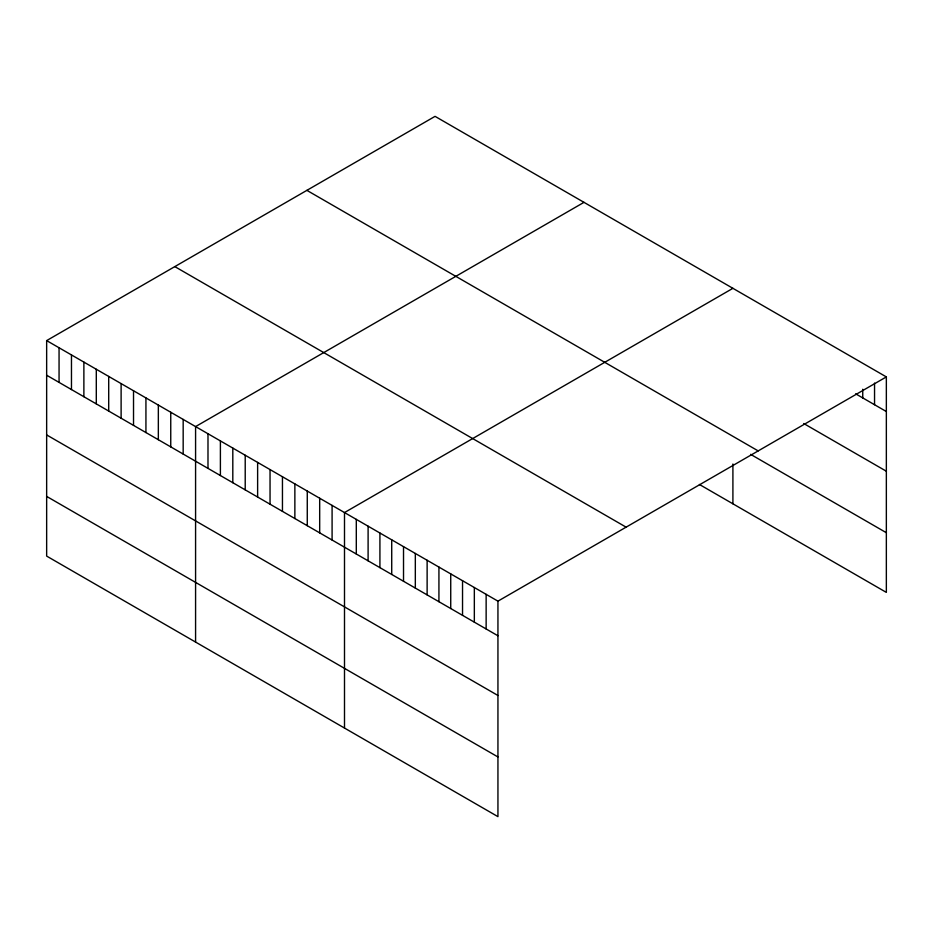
<?xml version="1.0" encoding="UTF-8"?>
<svg xmlns="http://www.w3.org/2000/svg" width="933" height="933" viewBox="0 0 933 933"><rect width="100%" height="100%" fill="white"/><g stroke="black" fill="none" stroke-linecap="round" stroke-linejoin="round"><path stroke-width="1.4" d="M46.65 340.603L497.942 601.155L497.942 816.643L46.65 556.091L46.65 340.603L435.058 116.357L886.35 376.909L886.35 592.397L699.4 484.46M583.988 202.344L195.58 426.591L195.58 642.067M732.906 288.32L344.499 512.567L344.499 728.055M497.942 601.155L886.35 376.909M855.666 393.819L886.35 411.535M803.733 423.524L886.35 471.223M306.887 190.355L758.179 450.907M750.61 454.348L886.35 532.708M174.821 266.605L626.113 527.157M46.65 375.229L497.942 635.781M46.65 434.918L497.942 695.47M46.65 496.403L497.942 756.955M874.548 383.078L874.548 404.724M862.745 389.248L862.745 397.913M732.906 464.016L732.906 503.808M486.14 594.344L486.14 628.97M474.337 587.522L474.337 622.148M462.535 580.711L462.535 615.337M450.732 573.9L450.732 608.526M438.93 567.077L438.93 601.715M427.127 560.266L427.127 594.892M415.325 553.456L415.325 588.082M403.522 546.645L403.522 581.271M391.72 539.822L391.72 574.448M379.918 533.011L379.918 567.637M368.103 526.2L368.103 560.826M356.301 519.378L356.301 554.004M332.09 505.406L332.09 540.032M319.681 498.234L319.681 532.86M307.272 491.073L307.272 525.699M294.863 483.912L294.863 518.538M282.454 476.74L282.454 511.366M270.045 469.579L270.045 504.205M257.625 462.406L257.625 497.032M245.216 455.246L245.216 489.872M232.807 448.085L232.807 482.711M220.398 440.912L220.398 475.538M207.989 433.752L207.989 468.378M183.171 419.418L183.171 454.044M170.751 412.258L170.751 446.884M158.342 405.085L158.342 439.711M145.933 397.924L145.933 432.55M133.524 390.764L133.524 425.39M121.115 383.591L121.115 418.217M108.706 376.431L108.706 411.056M96.297 369.27L96.297 403.896M83.877 362.097L83.877 396.723M71.468 354.937L71.468 389.562M59.059 347.764L59.059 382.39"/></g></svg>
